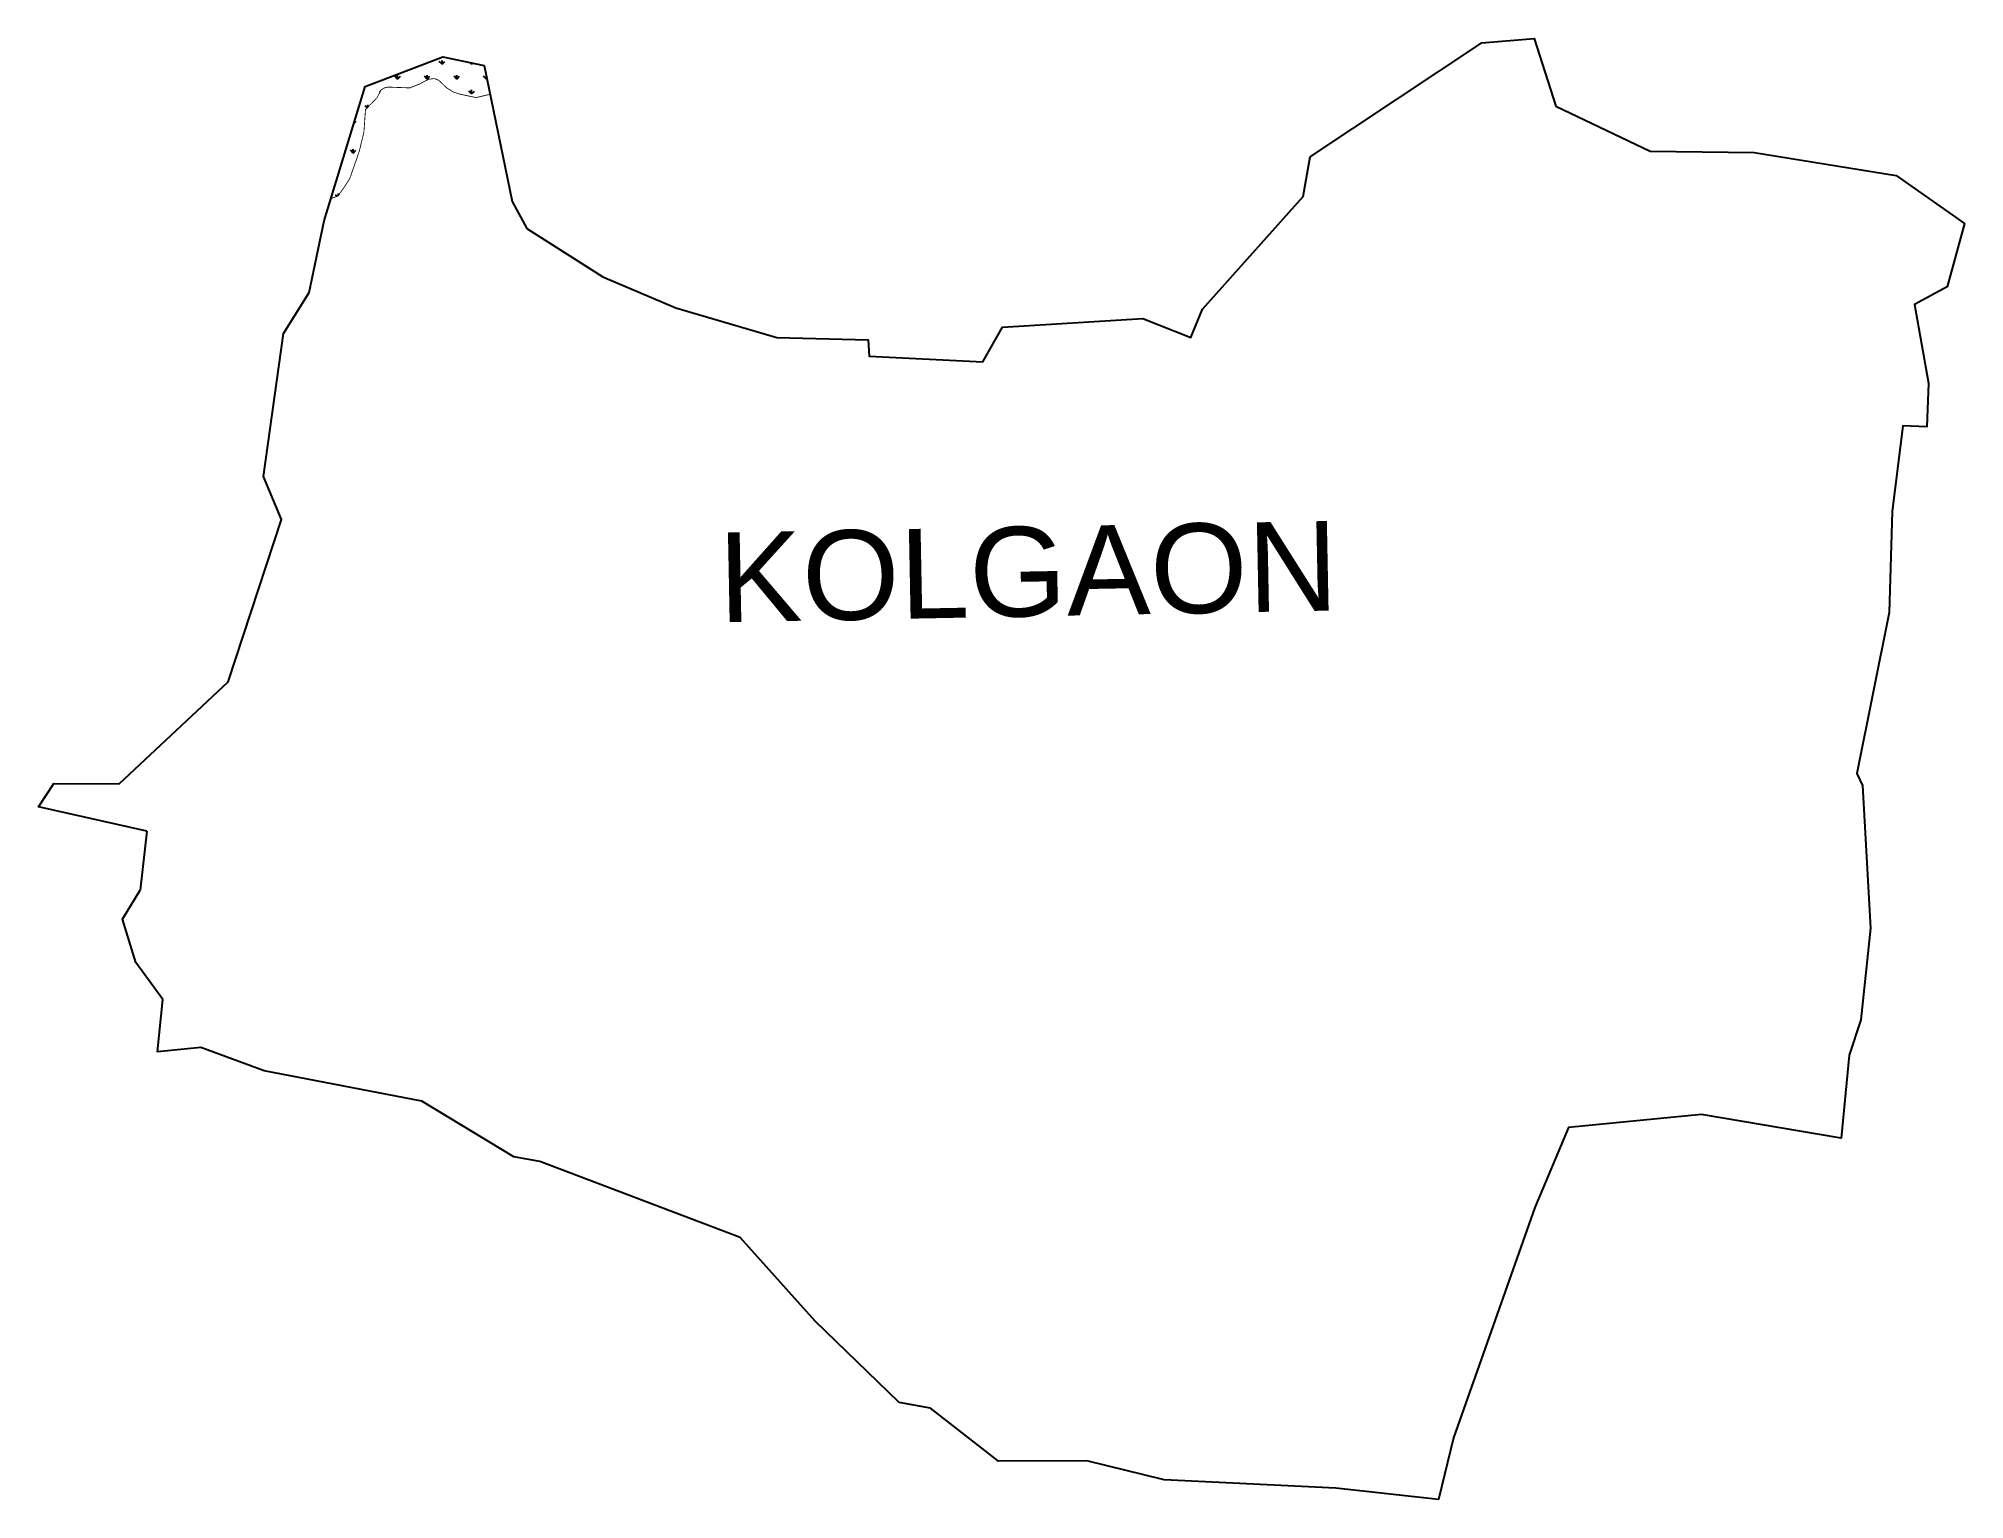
# Model space of a CAD drawing. Header units: metres. Extents: x 275043 to 277378, y 2078787 to 2080559.
import ezdxf

# ---------------------------------------------------------------- set-up
doc = ezdxf.new("R2010")
doc.units = ezdxf.units.M
for name, color, linetype in [('MANGROOVE BUFFER ZONE', 120, 'Continuous'), ('village', 3, 'Continuous'), ('VILLAGE NAME', 250, 'Continuous')]:
    doc.layers.add(name, color=color, linetype=linetype)

msp = doc.modelspace()

# ---------------------------------------------------------------- linework, layer by layer
at = {"color": 3}
msp.add_lwpolyline([(275174.1, 2079597.3), (275166.1, 2079526)], dxfattribs=at)
at = {"layer": 'MANGROOVE BUFFER ZONE', "linetype": 'Continuous'}
for p, q in [((275532.2, 2080527.8), (275532.2, 2080532.5)), ((275478.3, 2080509.8), (275475, 2080513.2)), ((275478.3, 2080509.8), (275478.3, 2080514.6)), ((275478.3, 2080509.8), (275481.7, 2080513.2)), ((275514.3, 2080509.8), (275510.9, 2080513.2)), ((275514.3, 2080509.8), (275514.3, 2080514.6)), ((275514.3, 2080509.8), (275517.6, 2080513.2)), ((275532.2, 2080527.8), (275528.9, 2080531.1)), ((275532.2, 2080527.8), (275535.6, 2080531.1)), ((275550.2, 2080509.8), (275546.8, 2080513.2)), ((275550.2, 2080509.8), (275550.2, 2080514.6)), ((275550.2, 2080509.8), (275553.5, 2080513.2)), ((275568.1, 2080527.8), (275566.2, 2080529.7)), ((275568.1, 2080527.8), (275568.1, 2080529.3)), ((275568.1, 2080527.8), (275569.4, 2080529)), ((275586.1, 2080509.8), (275582.7, 2080513.2)), ((275586.1, 2080509.8), (275586.1, 2080513.2)), ((275586.1, 2080509.8), (275586.7, 2080510.4)), ((275457.4, 2080494.8), (275457, 2080495.2)), ((275568.1, 2080491.9), (275564.8, 2080495.2)), ((275568.1, 2080491.9), (275568.1, 2080496.6)), ((275568.1, 2080491.9), (275571.5, 2080495.2)), ((275441.5, 2080474.8), (275439, 2080477.3)), ((275442.4, 2080475.7), (275442.4, 2080478.7)), ((275425.5, 2080456.9), (275427.8, 2080459.3)), ((275424.5, 2080420), (275421.1, 2080423.4)), ((275424.5, 2080420), (275424.5, 2080424.8)), ((275424.5, 2080420), (275427.8, 2080423.4)), ((275409.8, 2080405.3), (275409.9, 2080405.4)), ((275405, 2080367.6), (275403.1, 2080369.5)), ((275406.5, 2080368.6), (275406.5, 2080370.9))]:
    msp.add_line(p, q, dxfattribs=at)
at = {"layer": 'MANGROOVE BUFFER ZONE', "const_width": 1, "flags": 128}
msp.add_lwpolyline([(275397.4, 2080364.7), (275406.1, 2080368), (275414.6, 2080380.1), (275420.4, 2080389.2), (275431.9, 2080422.3), (275437.5, 2080445.5), (275439.4, 2080472.6), (275453.6, 2080487.5), (275458.3, 2080496.7), (275462.6, 2080499.2), (275466.9, 2080500.1), (275493.2, 2080499.1), (275505.3, 2080504), (275512.1, 2080507.7), (275517.1, 2080509.8), (275522.9, 2080510.4), (275528.1, 2080508.4), (275538.2, 2080498.9), (275546, 2080494.1), (275553.9, 2080491.5), (275565.8, 2080489), (275573.7, 2080487.4), (275589.9, 2080491.2), (275590.5, 2080491.6)], dxfattribs=at)
at = {"layer": 'village', "color": 3}
for points in [[(275174.1, 2079597.3, 0), (275042.9, 2079627, 0), (275061.6, 2079655.3, 0), (275140.7, 2079654.7, 0), (275272.9, 2079778.6, 0), (275337.7, 2079975.5, 0), (275315.8, 2080027.6, 0), (275339.9, 2080201.3, 0), (275371, 2080250.9, 0), (275389.3, 2080338, 0), (275438.9, 2080501, 0), (275533.1, 2080536.7, 0), (275583.5, 2080526.1, 0), (275617.2, 2080361.1, 0), (275635.1, 2080328.6, 0), (275727.4, 2080270, 0), (275815.6, 2080232.3, 0), (275938.1, 2080196.2, 0), (276048.8, 2080193.5, 0), (276050.4, 2080173.8, 0), (276187.9, 2080166.7, 0), (276212, 2080208.8, 0), (276382, 2080219.4, 0), (276440.4, 2080196.3, 0), (276454.5, 2080230.7, 0), (276576.6, 2080367.4, 0), (276585, 2080415.3, 0), (276793.2, 2080553.8, 0), (276856.7, 2080559, 0), (276883.1, 2080477.1, 0), (276997.3, 2080422.3, 0), (277123.4, 2080420.9, 0), (277295.6, 2080393, 0), (277378.5, 2080334.8, 0), (277357.3, 2080257.7, 0), (277318, 2080236.5, 0), (277334.9, 2080140.8, 0), (277333, 2080087.8, 0), (277303.7, 2080089.2, 0), (277290.6, 2079985.4, 0), (277287.1, 2079862.7, 0), (277247.9, 2079667.4, 0), (277254.9, 2079652.7, 0), (277264.6, 2079479.9, 0), (277252.7, 2079368.7, 0), (277238.8, 2079325.8, 0), (277229.1, 2079224.9, 0), (277059.5, 2079253.7, 0), (276898.1, 2079237.8, 0), (276857.5, 2079141, 0), (276759, 2078861.4, 0), (276740.7, 2078786.7, 0), (276616.2, 2078800.6, 0), (276408, 2078810.4, 0), (276314.3, 2078833.7, 0), (276207.2, 2078833.3, 0), (276124.6, 2078897.4, 0), (276086.7, 2078904.3, 0), (275984.6, 2079003.2, 0), (275893.9, 2079104.5, 0), (275650.9, 2079196.7, 0), (275619.4, 2079202.2, 0), (275507.7, 2079269.7, 0), (275316.4, 2079306.6, 0), (275239.7, 2079334.9, 0), (275187.1, 2079329.6, 0), (275193.8, 2079393.2, 0)], [(275193.8, 2079393.2, 0), (275161.1, 2079438.3, 0), (275144.6, 2079490.8, 0), (275166.1, 2079526, 0)]]:
    msp.add_polyline3d(points, dxfattribs=at)

# ---------------------------------------------------------------- texts
at = {"layer": 'VILLAGE NAME', "insert": (275866.5, 2079959.5), "char_height": 108.748, "attachment_point": 1, "rotation": 1.1028}
msp.add_mtext_dynamic_manual_height_columns('{\\fArial|b0|i0|c0|p34;KOLGAON}', width=726.929, gutter_width=543.7, heights=[0], dxfattribs=at)

doc.saveas('drawing.dxf')
